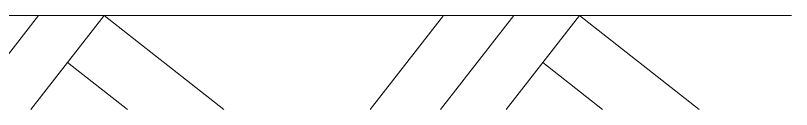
# Model space of a CAD drawing. Header units: inches. Extents: x -7700 to 6147, y -4891 to -2731.
# Drawn here: x -2272.33 to -2224.16, y -4852.5 to -4846.66 of the extents above; entities that cross this region are included whole.
import ezdxf

# ---------------------------------------------------------------- set-up
doc = ezdxf.new("R2010")
doc.units = ezdxf.units.IN
doc.header["$LTSCALE"] = 96
doc.header["$MEASUREMENT"] = 0
doc.layers.add('Dimensions', color=7, linetype='Continuous', lineweight=5)
doc.layers.add('Section', color=6, linetype='Continuous', lineweight=18)

msp = doc.modelspace()

# ---------------------------------------------------------------- linework, layer by layer
at = {"layer": 'Dimensions'}
for p, q in [((-2270.904, -4846.661), (-2275.457, -4852.501)), ((-2266.827, -4846.661), (-2271.38, -4852.501)), ((-2266.827, -4846.661), (-2259.394, -4852.501)), ((-2245.756, -4846.661), (-2250.309, -4852.501)), ((-2241.398, -4846.661), (-2245.951, -4852.501)), ((-2237.321, -4846.661), (-2241.874, -4852.501)), ((-2237.321, -4846.661), (-2229.888, -4852.501)), ((-2269.103, -4849.581), (-2265.387, -4852.501)), ((-2239.597, -4849.581), (-2235.881, -4852.501))]:
    msp.add_line(p, q, dxfattribs=at)
at = {"layer": 'Section'}
msp.add_line((-2294.287, -4846.661), (-2224.158, -4846.661), dxfattribs=at)

doc.saveas('drawing.dxf')
